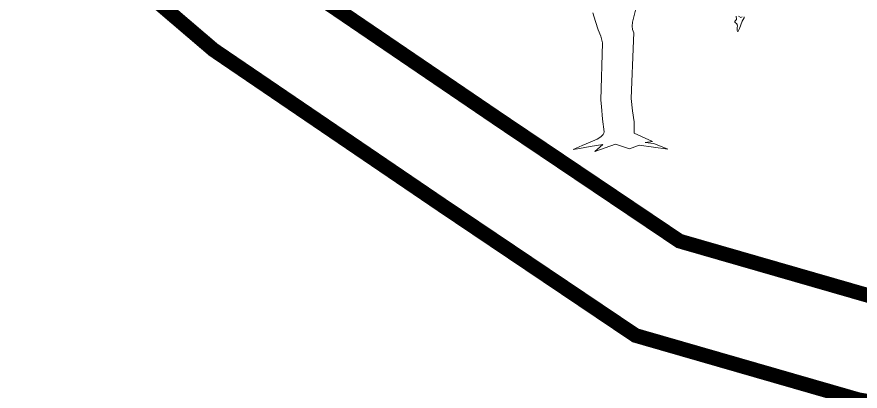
# Model space of a CAD drawing. Header units: inches. Extents: x -885 to 26362, y -28010 to 990.
# Drawn here: x 4392.418 to 4396.923, y -2397.427 to -2395.428 of the extents above; entities that cross this region are included whole.
import ezdxf

# ---------------------------------------------------------------- set-up
doc = ezdxf.new("R2010")
doc.units = ezdxf.units.IN
doc.header["$MEASUREMENT"] = 0
doc.layers.add('BUILDING', color=5, linetype='Continuous', lineweight=15)
doc.layers.add('TREE', color=3, linetype='Continuous', lineweight=15)

# ---------------------------------------------------------------- blocks, each defined once
blk = doc.blocks.new('tree2')
at = {"layer": 'TREE'}
for points in [[(5207.2682, 5946.3505), (5207.1817, 5946.3209), (5207.2156, 5946.3493), (5207.1632, 5946.3416), (5207.1192, 5946.3327), (5207.0918, 5946.3284), (5207.1299, 5946.3453), (5207.1727, 5946.3629), (5207.1915, 5946.3721), (5207.2069, 5946.3816), (5207.2168, 5946.3915), (5207.2196, 5946.3967), (5207.2202, 5946.402), (5207.2143, 5946.4546), (5207.2103, 5946.5076), (5207.2069, 5946.5341), (5207.2141, 5946.7717), (5207.2067, 5946.7982), (5207.1962, 5946.8244), (5207.1848, 5946.8601), (5207.1744, 5946.8958)], [(5207.2682, 5946.3508), (5207.3257, 5946.3323), (5207.3665, 5946.347), (5207.4855, 5946.33), (5207.4268, 5946.3539), (5207.3914, 5946.3583), (5207.4209, 5946.3628), (5207.3446, 5946.3967), (5207.3458, 5946.4204), (5207.3449, 5946.4435), (5207.3387, 5946.4897), (5207.3326, 5946.5405), (5207.3428, 5946.7806), (5207.3434, 5946.812), (5207.3388, 5946.8259), (5207.3372, 5946.8407), (5207.3388, 5946.857), (5207.3422, 5946.8739), (5207.3526, 5946.9118)], [(5207.7697, 5946.8719), (5207.7688, 5946.8785), (5207.7677, 5946.8822)], [(5207.7775, 5946.8822), (5207.7872, 5946.8765), (5207.793, 5946.8788)], [(5207.8013, 5946.8788), (5207.8016, 5946.8751), (5207.7927, 5946.8607), (5207.7872, 5946.8457), (5207.7823, 5946.8308), (5207.7752, 5946.8164), (5207.772, 5946.8222), (5207.7726, 5946.8345), (5207.7731, 5946.8397), (5207.772, 5946.8472), (5207.7694, 5946.8512), (5207.7651, 5946.8541), (5207.7631, 5946.8567), (5207.7631, 5946.8593), (5207.7657, 5946.8636), (5207.7694, 5946.8679), (5207.7697, 5946.8719)]]:
    blk.add_lwpolyline(points, dxfattribs=at)

msp = doc.modelspace()

# ---------------------------------------------------------------- linework, layer by layer
at = {"layer": 'BUILDING', "const_width": 0.078483}
for points in [[(4380.857988, -2389.063863), (4382.142761, -2389.365237), (4382.802747, -2389.553826), (4383.942323, -2389.503905), (4385.781485, -2389.557524), (4386.51187, -2389.638876), (4386.828663, -2389.797883), (4387.167456, -2390.576277), (4387.45345, -2392.075749), (4387.642646, -2392.512094), (4388.289433, -2392.684043), (4389.336611, -2392.684043), (4390.154994, -2392.493604), (4390.911778, -2392.247698), (4391.334169, -2392.587899), (4391.844559, -2393.277545), (4392.834538, -2394.340673), (4393.802518, -2395.167139), (4394.999293, -2395.980662), (4395.958473, -2396.625934), (4397.03645, -2396.936552), (4398.97681, -2397.249019), (4401.181164, -2397.679817)], [(4380.785152, -2389.611073), (4382.004477, -2389.897094), (4382.737623, -2390.106589), (4383.946346, -2390.053639), (4385.743008, -2390.106019), (4386.353315, -2390.173996), (4386.404349, -2390.199612), (4386.639276, -2390.739368), (4386.925198, -2392.23846), (4387.244422, -2392.974691), (4388.217652, -2393.233426), (4389.399689, -2393.233426), (4390.302409, -2393.023362), (4390.798753, -2392.862082), (4390.934571, -2392.971473), (4391.421388, -2393.629266), (4392.453902, -2394.738072), (4393.468725, -2395.604533), (4394.691539, -2396.435756), (4395.723427, -2397.129942), (4396.916282, -2397.473662), (4398.880424, -2397.789959), (4401.075791, -2398.219)]]:
    msp.add_lwpolyline(points, dxfattribs=at)

# ---------------------------------------------------------------- block references
at = {"layer": 'TREE', "color": 3, "xscale": 1.288602291024512, "yscale": 1.288602291008523, "zscale": 1.288602291016571}
msp.add_blockref('tree2', (-2314.48082, -10058.589942), dxfattribs=at)

doc.saveas('drawing.dxf')
